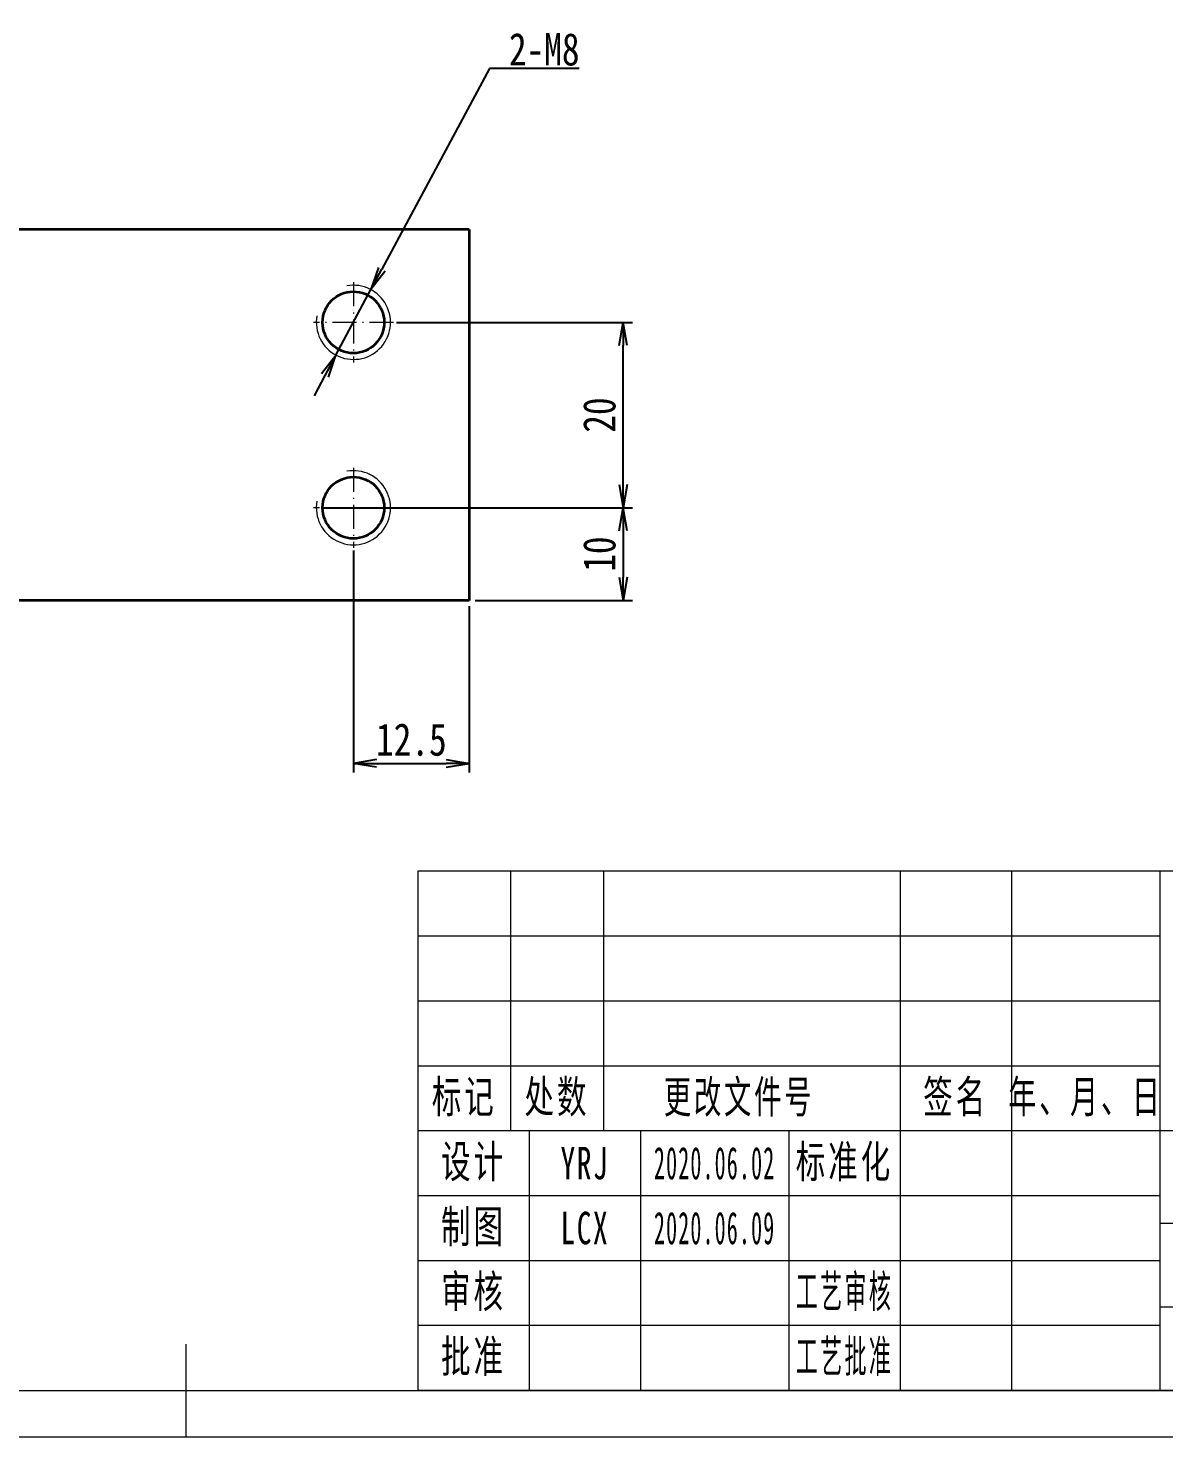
# Model space of a CAD drawing. Header units: millimetres. Extents: x -15766 to 80009, y -9701 to 15159.
# Drawn here: x 4176.8 to 4299.3, y 13253.7 to 13405.7 of the extents above; entities that cross this region are included whole.
import ezdxf

# ---------------------------------------------------------------- set-up
doc = ezdxf.new("R2010")
doc.units = ezdxf.units.MM
doc.linetypes.add('CENTER-HOKUTO_1', pattern=[16, 13, -1, 1, -1])
doc.linetypes.add('DASHDOT', pattern=[18.5, 12, -3, 0.5, -3])
doc.layers.get('DEFPOINTS').update_dxf_attribs({"lineweight": 18})
for name, color, linetype, lineweight in [('AM_7', 2, 'CENTER-HOKUTO_1', 18), ('AM_VIS', 7, 'Continuous', 18), ('CDRAFT0', 7, 'Continuous', 18), ('title_frame', 7, 'Continuous', 18), ('word_dim', 9, 'Continuous', 18), ('尺寸线层', 3, 'Continuous', 18), ('粗实线层_1', 7, 'Continuous', 15), ('细实线层', 7, 'Continuous', 18)]:
    doc.layers.add(name, color=color, linetype=linetype, lineweight=lineweight)
doc.styles.add('DIM', font='', dxfattribs={"width": 0.8})
doc.styles.add('UserTxtStyle1', font='', dxfattribs={"width": 0.618357})
doc.styles.add('UserTxtStyle2', font='', dxfattribs={"width": 0.634692})
doc.styles.add('标准', font='', dxfattribs={"width": 0.667})
doc.styles.get('DIM').set_extended_font_data('NSimSun')
doc.styles.get('UserTxtStyle1').set_extended_font_data('宋体')
doc.styles.get('UserTxtStyle2').set_extended_font_data('宋体')
doc.styles.get('标准').set_extended_font_data('宋体')
doc.dimstyles.new('1-1$0', dxfattribs={"dimtxt": 3.5, "dimasz": 2.5, "dimexe": 1, "dimexo": 0.625, "dimgap": 0.8, "dimtad": 1, "dimdsep": 46, "dimtxsty": 'DIM', "dimblk": 'OPEN', "dimcen": 0, "dimdle": 5, "dimclrd": 256, "dimclre": 256, "dimclrt": 3, "dimazin": 3, "dimtfac": 0.5, "dimtmove": 0, "dimatfit": 3, "dimldrblk": 'OPEN', "dimfxl": 0, "dimtolj": 1, "dimarcsym": 0})
doc.dimstyles.new('1-1$3', dxfattribs={"dimtxt": 3.5, "dimasz": 2.5, "dimexe": 1, "dimexo": 0.625, "dimgap": 0.3, "dimtad": 1, "dimtih": 1, "dimtoh": 1, "dimdsep": 46, "dimtxsty": 'DIM', "dimblk": 'OPEN', "dimcen": 0, "dimdle": 5, "dimclrd": 256, "dimclre": 256, "dimclrt": 3, "dimazin": 3, "dimtfac": 0.5, "dimtmove": 0, "dimatfit": 3, "dimldrblk": 'OPEN', "dimfxl": 0, "dimtolj": 1, "dimarcsym": 0})

# ---------------------------------------------------------------- blocks, each defined once
blk = doc.blocks.new('_OPEN')
at = {"color": 0, "linetype": 'ByBlock', "lineweight": -2}
for p, q in [((-1, 0.166667), (0, 0)), ((-1, -0.166667), (0, 0)), ((0, 0), (-1, 0))]:
    blk.add_line(p, q, dxfattribs=at)
blk = doc.blocks.new('*D745')
at = {"layer": 'DEFPOINTS', "color": 0, "transparency": 16777216}
for p in [(4207.86, 13353.95), (4224.36, 13343.95), (4240.95, 13343.95)]:
    blk.add_point(p, dxfattribs=at)
at = {"layer": 'word_dim', "linetype": 'Continuous', "lineweight": -2, "transparency": 16777216}
for p, q in [((4208.49, 13353.95), (4241.95, 13353.95)), ((4240.95, 13351.45), (4240.95, 13346.45)), ((4224.99, 13343.95), (4241.95, 13343.95))]:
    blk.add_line(p, q, dxfattribs=at)
at = {"layer": 'word_dim', "lineweight": -2, "transparency": 16777216, "xscale": 2.5, "yscale": 2.5, "zscale": 2.5}
for p, rotation in [((4240.95, 13353.95), 90), ((4240.95, 13343.95), 270)]:
    blk.add_blockref('_OPEN', p, dxfattribs=dict(at, rotation=rotation))
at = {"layer": 'word_dim', "color": 3, "transparency": 16777216, "insert": (4238.4, 13348.95), "char_height": 3.5, "attachment_point": 5, "rotation": 90, "style": 'DIM'}
blk.add_mtext('\\A1;10', dxfattribs=at)
blk = doc.blocks.new('*D746')
at = {"layer": 'DEFPOINTS', "color": 0, "transparency": 16777216}
for p in [(4211.86, 13349.95), (4224.36, 13343.95), (4224.36, 13326.38)]:
    blk.add_point(p, dxfattribs=at)
at = {"layer": 'word_dim', "linetype": 'Continuous', "lineweight": -2, "transparency": 16777216}
for p, q in [((4211.86, 13349.33), (4211.86, 13325.38)), ((4224.36, 13343.33), (4224.36, 13325.38)), ((4214.36, 13326.38), (4221.86, 13326.38))]:
    blk.add_line(p, q, dxfattribs=at)
at = {"layer": 'word_dim', "lineweight": -2, "transparency": 16777216, "xscale": 2.5, "yscale": 2.5, "zscale": 2.5, "rotation": 180}
blk.add_blockref('_OPEN', (4211.86, 13326.38), dxfattribs=at)
at = {"layer": 'word_dim', "lineweight": -2, "transparency": 16777216, "xscale": 2.5, "yscale": 2.5, "zscale": 2.5}
blk.add_blockref('_OPEN', (4224.36, 13326.38), dxfattribs=at)
at = {"layer": 'word_dim', "color": 3, "transparency": 16777216, "insert": (4218.11, 13328.93), "char_height": 3.5, "attachment_point": 5, "style": 'DIM'}
blk.add_mtext('\\A1;12.5', dxfattribs=at)
blk = doc.blocks.new('*D747')
at = {"layer": 'DEFPOINTS', "color": 0, "transparency": 16777216}
for p in [(4215.86, 13373.95), (4240.95, 13373.95), (4215.86, 13353.95)]:
    blk.add_point(p, dxfattribs=at)
at = {"layer": 'word_dim', "linetype": 'Continuous', "lineweight": -2, "transparency": 16777216}
for p, q in [((4216.49, 13373.95), (4241.95, 13373.95)), ((4240.95, 13356.45), (4240.95, 13371.45)), ((4216.49, 13353.95), (4241.95, 13353.95))]:
    blk.add_line(p, q, dxfattribs=at)
at = {"layer": 'word_dim', "lineweight": -2, "transparency": 16777216, "xscale": 2.5, "yscale": 2.5, "zscale": 2.5}
for p, rotation in [((4240.95, 13373.95), 90), ((4240.95, 13353.95), 270)]:
    blk.add_blockref('_OPEN', p, dxfattribs=dict(at, rotation=rotation))
at = {"layer": 'word_dim', "color": 3, "transparency": 16777216, "insert": (4238.4, 13363.95), "char_height": 3.5, "attachment_point": 5, "rotation": 90, "style": 'DIM'}
blk.add_mtext('\\A1;20', dxfattribs=at)
blk = doc.blocks.new('*D748')
at = {"layer": 'DEFPOINTS', "color": 0, "transparency": 16777216}
for p in [(4213.75, 13377.48), (4209.97, 13370.43)]:
    blk.add_point(p, dxfattribs=at)
at = {"layer": 'word_dim', "linetype": 'Continuous', "lineweight": -2, "transparency": 16777216}
for p, q in [((4226.54, 13401.34), (4214.93, 13379.68)), ((4236.21, 13401.34), (4226.54, 13401.34)), ((4209.97, 13370.43), (4213.75, 13377.48)), ((4208.79, 13368.22), (4207.61, 13366.02))]:
    blk.add_line(p, q, dxfattribs=at)
at = {"layer": 'word_dim', "lineweight": -2, "transparency": 16777216, "xscale": 2.5, "yscale": 2.5, "zscale": 2.5}
for p, rotation in [((4213.75, 13377.48), 241.8029615385425), ((4209.97, 13370.43), 61.80296153854255)]:
    blk.add_blockref('_OPEN', p, dxfattribs=dict(at, rotation=rotation))
at = {"layer": 'word_dim', "color": 3, "transparency": 16777216, "insert": (4232.44, 13403.39), "char_height": 3.5, "attachment_point": 5, "style": 'DIM'}
blk.add_mtext('\\A1;2-M8', dxfattribs=at)
blk = doc.blocks.new('*X612')
at = {"layer": 'CDRAFT0'}
blk.add_line((0, 0), (420, 0), dxfattribs=at)
at = {"layer": '粗实线层_1'}
for p, q in [((210, 0), (210, 10)), ((25, 5), (415, 5))]:
    blk.add_line(p, q, dxfattribs=at)

msp = doc.modelspace()

# ---------------------------------------------------------------- linework, layer by layer
at = {"layer": 'AM_7', "linetype": 'DASHDOT', "lineweight": 13, "ltscale": 0.216028}
for p, q in [((4211.86048, 13378.27308), (4211.86048, 13369.63197)), ((4216.18128, 13373.95253), (4207.54016, 13373.95253)), ((4211.86048, 13358.27308), (4211.86048, 13349.63197)), ((4216.18128, 13353.95253), (4207.54016, 13353.95253))]:
    msp.add_line(p, q, dxfattribs=at)
at = {"layer": 'AM_VIS', "lineweight": 35}
for p, q in [((4224.36048, 13383.95253), (4102.36048, 13383.95253)), ((4224.36048, 13383.95253), (4224.36048, 13343.95253)), ((4224.36048, 13343.95253), (4102.36048, 13343.95253))]:
    msp.add_line(p, q, dxfattribs=at)
for centre in [(4211.86048, 13373.95253), (4211.86048, 13353.95253)]:
    msp.add_circle(centre, 3.3235, dxfattribs=at)
at = {"layer": 'AM_VIS', "lineweight": 13}
for centre in [(4211.86048, 13373.95253), (4211.86048, 13353.95253)]:
    msp.add_arc(centre, 4, 169.999993, 100.000014, dxfattribs=at)
at = {"layer": '粗实线层_1'}
for p, q in [((4398.81617, 13314.73384), (4218.81617, 13314.73384)), ((4218.81617, 13314.73384), (4218.81617, 13258.73384)), ((4298.81617, 13314.73384), (4298.81617, 13258.73384)), ((4348.81617, 13286.73384), (4218.81617, 13286.73384)), ((4258.81617, 13286.73384), (4258.81617, 13258.73384)), ((4298.81617, 13279.73384), (4218.81617, 13279.73384)), ((4298.81617, 13272.73384), (4218.81617, 13272.73384)), ((4348.81617, 13267.73384), (4298.81617, 13267.73384)), ((4298.81617, 13265.73384), (4218.81617, 13265.73384)), ((4398.81617, 13258.73384), (4218.81617, 13258.73384))]:
    msp.add_line(p, q, dxfattribs=at)
at = {"layer": '细实线层'}
for p, q in [((4228.81617, 13314.73384), (4228.81617, 13286.73384)), ((4238.81617, 13314.73384), (4238.81617, 13286.73384)), ((4270.81617, 13314.73384), (4270.81617, 13258.73384)), ((4282.81617, 13314.73384), (4282.81617, 13258.73384)), ((4298.81617, 13307.73384), (4218.81617, 13307.73384)), ((4298.81617, 13300.73384), (4218.81617, 13300.73384)), ((4298.81617, 13293.73384), (4218.81617, 13293.73384)), ((4230.81617, 13286.73384), (4230.81617, 13258.73384)), ((4242.81617, 13286.73384), (4242.81617, 13258.73384)), ((4348.81617, 13276.73384), (4298.81617, 13276.73384))]:
    msp.add_line(p, q, dxfattribs=at)

# ---------------------------------------------------------------- block references
at = {"layer": 'title_frame'}
msp.add_blockref('*X612', (3983.81617, 13253.73384), dxfattribs=at)

# ---------------------------------------------------------------- texts
at = {"layer": '尺寸线层', "char_height": 3.5, "attachment_point": 5, "line_spacing_factor": 1.15057}
for s, insert, width, style in [('\\T1.1;标记', (4223.81617, 13290.23384), 18, '标准'), ('\\T1.1;处数', (4233.81617, 13290.23384), 18, '标准'), ('\\T1.1;更改文件号', (4253.44958, 13290.20985), 30, 'UserTxtStyle1'), ('\\T1.1;签名', (4276.81617, 13290.23384), 22, '标准'), ('\\T1.1;年、月、日', (4290.81617, 13290.23384), 30, 'UserTxtStyle2'), ('\\T1.1;设计', (4224.81617, 13283.23384), 22, '标准'), ('\\T1.1;标准化', (4264.81617, 13283.23384), 22, '标准'), ('{\\T1.1;YRJ}', (4236.81617, 13283.23384), 22, '标准'), ('{\\W0.5;\\T1.1;2020.06.02}', (4250.81617, 13283.23384), 16, '标准'), ('\\T1.1;制图', (4224.81617, 13276.23384), 22, '标准'), ('{\\T1.1;LCX}', (4236.81617, 13276.23384), 22, '标准'), ('{\\W0.5;\\T1.1;2020.06.09}', (4250.81617, 13276.23384), 16, '标准'), ('\\T1.1;审核', (4224.81617, 13269.23384), 22, '标准'), ('{\\W0.5;\\T1.1;工艺审核}', (4264.81617, 13269.23384), 22, '标准'), ('{\\T1.1;批准}', (4224.81617, 13262.23384), 22, '标准'), ('{\\W0.5;\\T1.1;工艺批准}', (4264.81617, 13262.23384), 22, '标准')]:
    msp.add_mtext(s, dxfattribs=dict(at, insert=insert, width=width, style=style))

# ---------------------------------------------------------------- dimensions: what is measured, and where the dimension line sits
at = {"layer": 'word_dim'}
dim = msp.add_diameter_dim_2p(p1=(4209.97046, 13370.42722), p2=(4213.7505, 13377.47784), dimstyle='1-1$3', override={"dimpost": '2-M<>'}, dxfattribs=at)
dim.commit()
dim.dimension.update_dxf_attribs({"geometry": '*D748', "text_midpoint": (4232.44319, 13401.33906), "dimtype": 163})
for base, p1, p2, picture, middle in [((4240.9499, 13373.95253), (4215.86048, 13353.95253), (4215.86048, 13373.95253), '*D747', (4238.3999, 13363.95253)), ((4240.9499, 13343.9524), (4207.86048, 13353.95253), (4224.36048, 13343.9524), '*D745', (4238.3999, 13348.95247))]:
    dim = msp.add_linear_dim(base=base, p1=p1, p2=p2, angle=90, dimstyle='1-1$0', dxfattribs=at)
    dim.commit()
    dim.dimension.update_dxf_attribs({"geometry": picture, "text_midpoint": middle})
dim = msp.add_linear_dim(base=(4224.36048, 13326.38301), p1=(4211.86048, 13349.95253), p2=(4224.36048, 13343.9524), dimstyle='1-1$0', dxfattribs=at)
dim.commit()
dim.dimension.update_dxf_attribs({"geometry": '*D746', "text_midpoint": (4218.11048, 13328.93301)})

doc.saveas('drawing.dxf')
